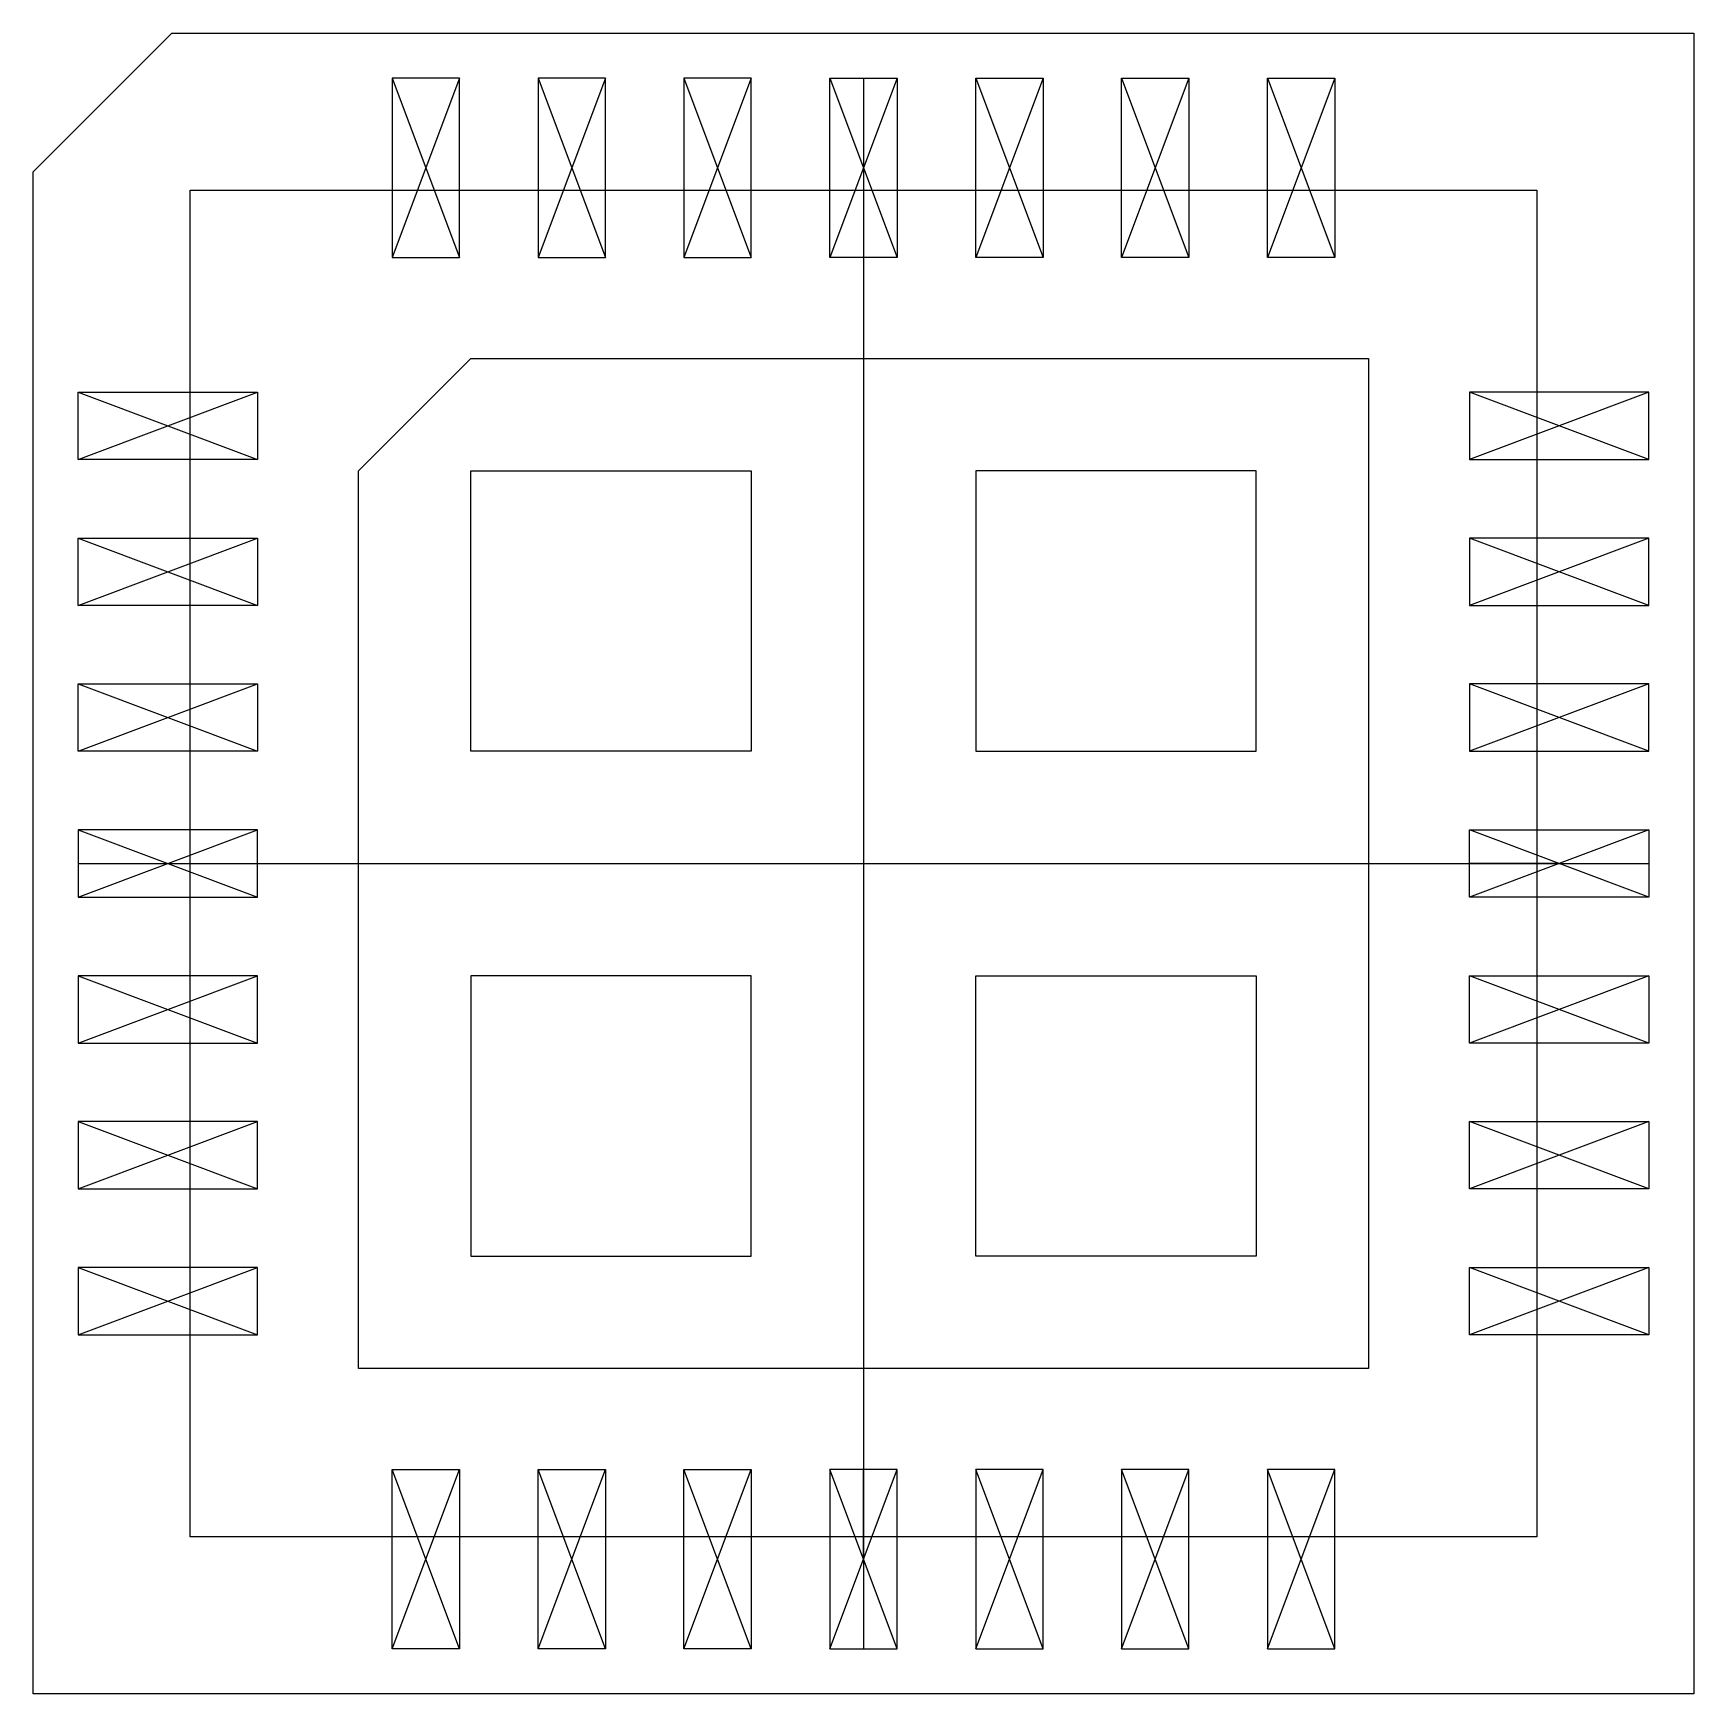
# Model space of a CAD drawing. Extents: x -3.7 to 3.7, y -3.7 to 3.7.
import ezdxf

# ---------------------------------------------------------------- set-up
doc = ezdxf.new("R2010")
doc.units = 0
doc.linetypes.add('点画线', pattern=[18, 12, -2, 2, -2])
for name, color, linetype in [('中心线层', 1, '点画线'), ('粗实线层', 7, 'CONTINUOUS'), ('细实线层', 7, 'CONTINUOUS')]:
    doc.layers.add(name, color=color, linetype=linetype)

msp = doc.modelspace()

# ---------------------------------------------------------------- linework, layer by layer
at = {"layer": '中心线层'}
for p, q in [((0, 3.5), (0, -3.5)), ((-3.5, 0), (3.5, 0))]:
    msp.add_line(p, q, dxfattribs=at)
at = {"layer": '粗实线层'}
msp.add_lwpolyline([(-2.25, -2.25), (-2.25, 1.75), (-1.75, 2.25), (2.25, 2.25), (2.25, -2.25)], close=True, dxfattribs=at)
at = {"layer": '细实线层'}
for p, q in [((-2.1, 3.5), (-1.8, 2.7)), ((-1.8, 3.5), (-2.1, 2.7)), ((-1.45, 3.5), (-1.15, 2.7)), ((-1.15, 3.5), (-1.45, 2.7)), ((-0.8, 3.5), (-0.5, 2.7)), ((-0.5, 3.5), (-0.8, 2.7)), ((0.15, 3.5), (-0.15, 2.7)), ((-0.15, 3.5), (0.15, 2.7)), ((0.8, 3.5), (0.5, 2.7)), ((0.5, 3.5), (0.8, 2.7)), ((1.45, 3.5), (1.15, 2.7)), ((1.15, 3.5), (1.45, 2.7)), ((2.1, 3.5), (1.8, 2.7)), ((1.8, 3.5), (2.1, 2.7)), ((0, 3.1), (0, 2.7)), ((-3.5, 2.1), (-2.7, 1.8)), ((-3.5, 1.8), (-2.7, 2.1)), ((3.5, 2.1), (2.7, 1.8)), ((3.5, 1.8), (2.7, 2.1)), ((-3.5, 1.45), (-2.7, 1.15)), ((-3.5, 1.15), (-2.7, 1.45)), ((3.5, 1.45), (2.7, 1.15)), ((3.5, 1.15), (2.7, 1.45)), ((-3.5, 0.8), (-2.7, 0.5)), ((-3.5, 0.5), (-2.7, 0.8)), ((3.5, 0.8), (2.7, 0.5)), ((3.5, 0.5), (2.7, 0.8)), ((-3.5, -0.15), (-2.7, 0.15)), ((-3.5, 0.15), (-2.7, -0.15)), ((3.5, -0.15), (2.7, 0.15)), ((3.5, 0.15), (2.7, -0.15)), ((-3.1, 0), (-2.7, 0)), ((3.1, 0), (2.7, 0)), ((-3.5, -0.8), (-2.7, -0.5)), ((-3.5, -0.5), (-2.7, -0.8)), ((3.5, -0.8), (2.7, -0.5)), ((3.5, -0.5), (2.7, -0.8)), ((-3.5, -1.45), (-2.7, -1.15)), ((-3.5, -1.15), (-2.7, -1.45)), ((3.5, -1.45), (2.7, -1.15)), ((3.5, -1.15), (2.7, -1.45)), ((-3.5, -2.1), (-2.7, -1.8)), ((-3.5, -1.8), (-2.7, -2.1)), ((3.5, -2.1), (2.7, -1.8)), ((3.5, -1.8), (2.7, -2.1)), ((-2.1, -3.5), (-1.8, -2.7)), ((-1.8, -3.5), (-2.1, -2.7)), ((-1.45, -3.5), (-1.15, -2.7)), ((-1.15, -3.5), (-1.45, -2.7)), ((-0.8, -3.5), (-0.5, -2.7)), ((-0.5, -3.5), (-0.8, -2.7)), ((0.15, -3.5), (-0.15, -2.7)), ((-0.15, -3.5), (0.15, -2.7)), ((0, -3.1), (0, -2.7)), ((0.8, -3.5), (0.5, -2.7)), ((0.5, -3.5), (0.8, -2.7)), ((1.45, -3.5), (1.15, -2.7)), ((1.15, -3.5), (1.45, -2.7)), ((2.1, -3.5), (1.8, -2.7)), ((1.8, -3.5), (2.1, -2.7))]:
    msp.add_line(p, q, dxfattribs=at)
for points in [[(-3.7, -3.7), (-3.7, 3.0828), (-3.0828, 3.7), (3.7, 3.7), (3.7, -3.7)], [(-1.8, 3.5), (-2.1, 3.5), (-2.1, 2.7), (-1.8, 2.7)], [(-1.15, 3.5), (-1.45, 3.5), (-1.45, 2.7), (-1.15, 2.7)], [(-0.5, 3.5), (-0.8, 3.5), (-0.8, 2.7), (-0.5, 2.7)], [(-0.15, 3.5), (0.15, 3.5), (0.15, 2.7), (-0.15, 2.7)], [(0.5, 3.5), (0.8, 3.5), (0.8, 2.7), (0.5, 2.7)], [(1.15, 3.5), (1.45, 3.5), (1.45, 2.7), (1.15, 2.7)], [(1.8, 3.5), (2.1, 3.5), (2.1, 2.7), (1.8, 2.7)], [(-3, -3), (-3, 3), (3, 3), (3, -3)], [(-3.5, 1.8), (-3.5, 2.1), (-2.7, 2.1), (-2.7, 1.8)], [(3.5, 1.8), (3.5, 2.1), (2.7, 2.1), (2.7, 1.8)], [(-1.75, 0.5), (-1.75, 1.75), (-0.5, 1.75), (-0.5, 0.5)], [(1.75, 0.5), (1.75, 1.75), (0.5, 1.75), (0.5, 0.5)], [(-3.5, 1.15), (-3.5, 1.45), (-2.7, 1.45), (-2.7, 1.15)], [(3.5, 1.15), (3.5, 1.45), (2.7, 1.45), (2.7, 1.15)], [(-3.5, 0.5), (-3.5, 0.8), (-2.7, 0.8), (-2.7, 0.5)], [(3.5, 0.5), (3.5, 0.8), (2.7, 0.8), (2.7, 0.5)], [(-3.5, 0.15), (-3.5, -0.15), (-2.7, -0.15), (-2.7, 0.15)], [(3.5, 0.15), (3.5, -0.15), (2.7, -0.15), (2.7, 0.15)], [(-3.5, -0.5), (-3.5, -0.8), (-2.7, -0.8), (-2.7, -0.5)], [(-1.75, -0.5), (-1.75, -1.75), (-0.5, -1.75), (-0.5, -0.5)], [(1.75, -0.5), (1.75, -1.75), (0.5, -1.75), (0.5, -0.5)], [(3.5, -0.5), (3.5, -0.8), (2.7, -0.8), (2.7, -0.5)], [(-3.5, -1.15), (-3.5, -1.45), (-2.7, -1.45), (-2.7, -1.15)], [(3.5, -1.15), (3.5, -1.45), (2.7, -1.45), (2.7, -1.15)], [(-3.5, -1.8), (-3.5, -2.1), (-2.7, -2.1), (-2.7, -1.8)], [(3.5, -1.8), (3.5, -2.1), (2.7, -2.1), (2.7, -1.8)], [(-1.8, -3.5), (-2.1, -3.5), (-2.1, -2.7), (-1.8, -2.7)], [(-1.15, -3.5), (-1.45, -3.5), (-1.45, -2.7), (-1.15, -2.7)], [(-0.5, -3.5), (-0.8, -3.5), (-0.8, -2.7), (-0.5, -2.7)], [(-0.15, -3.5), (0.15, -3.5), (0.15, -2.7), (-0.15, -2.7)], [(0.5, -3.5), (0.8, -3.5), (0.8, -2.7), (0.5, -2.7)], [(1.15, -3.5), (1.45, -3.5), (1.45, -2.7), (1.15, -2.7)], [(1.8, -3.5), (2.1, -3.5), (2.1, -2.7), (1.8, -2.7)]]:
    msp.add_lwpolyline(points, close=True, dxfattribs=at)

doc.saveas('drawing.dxf')
